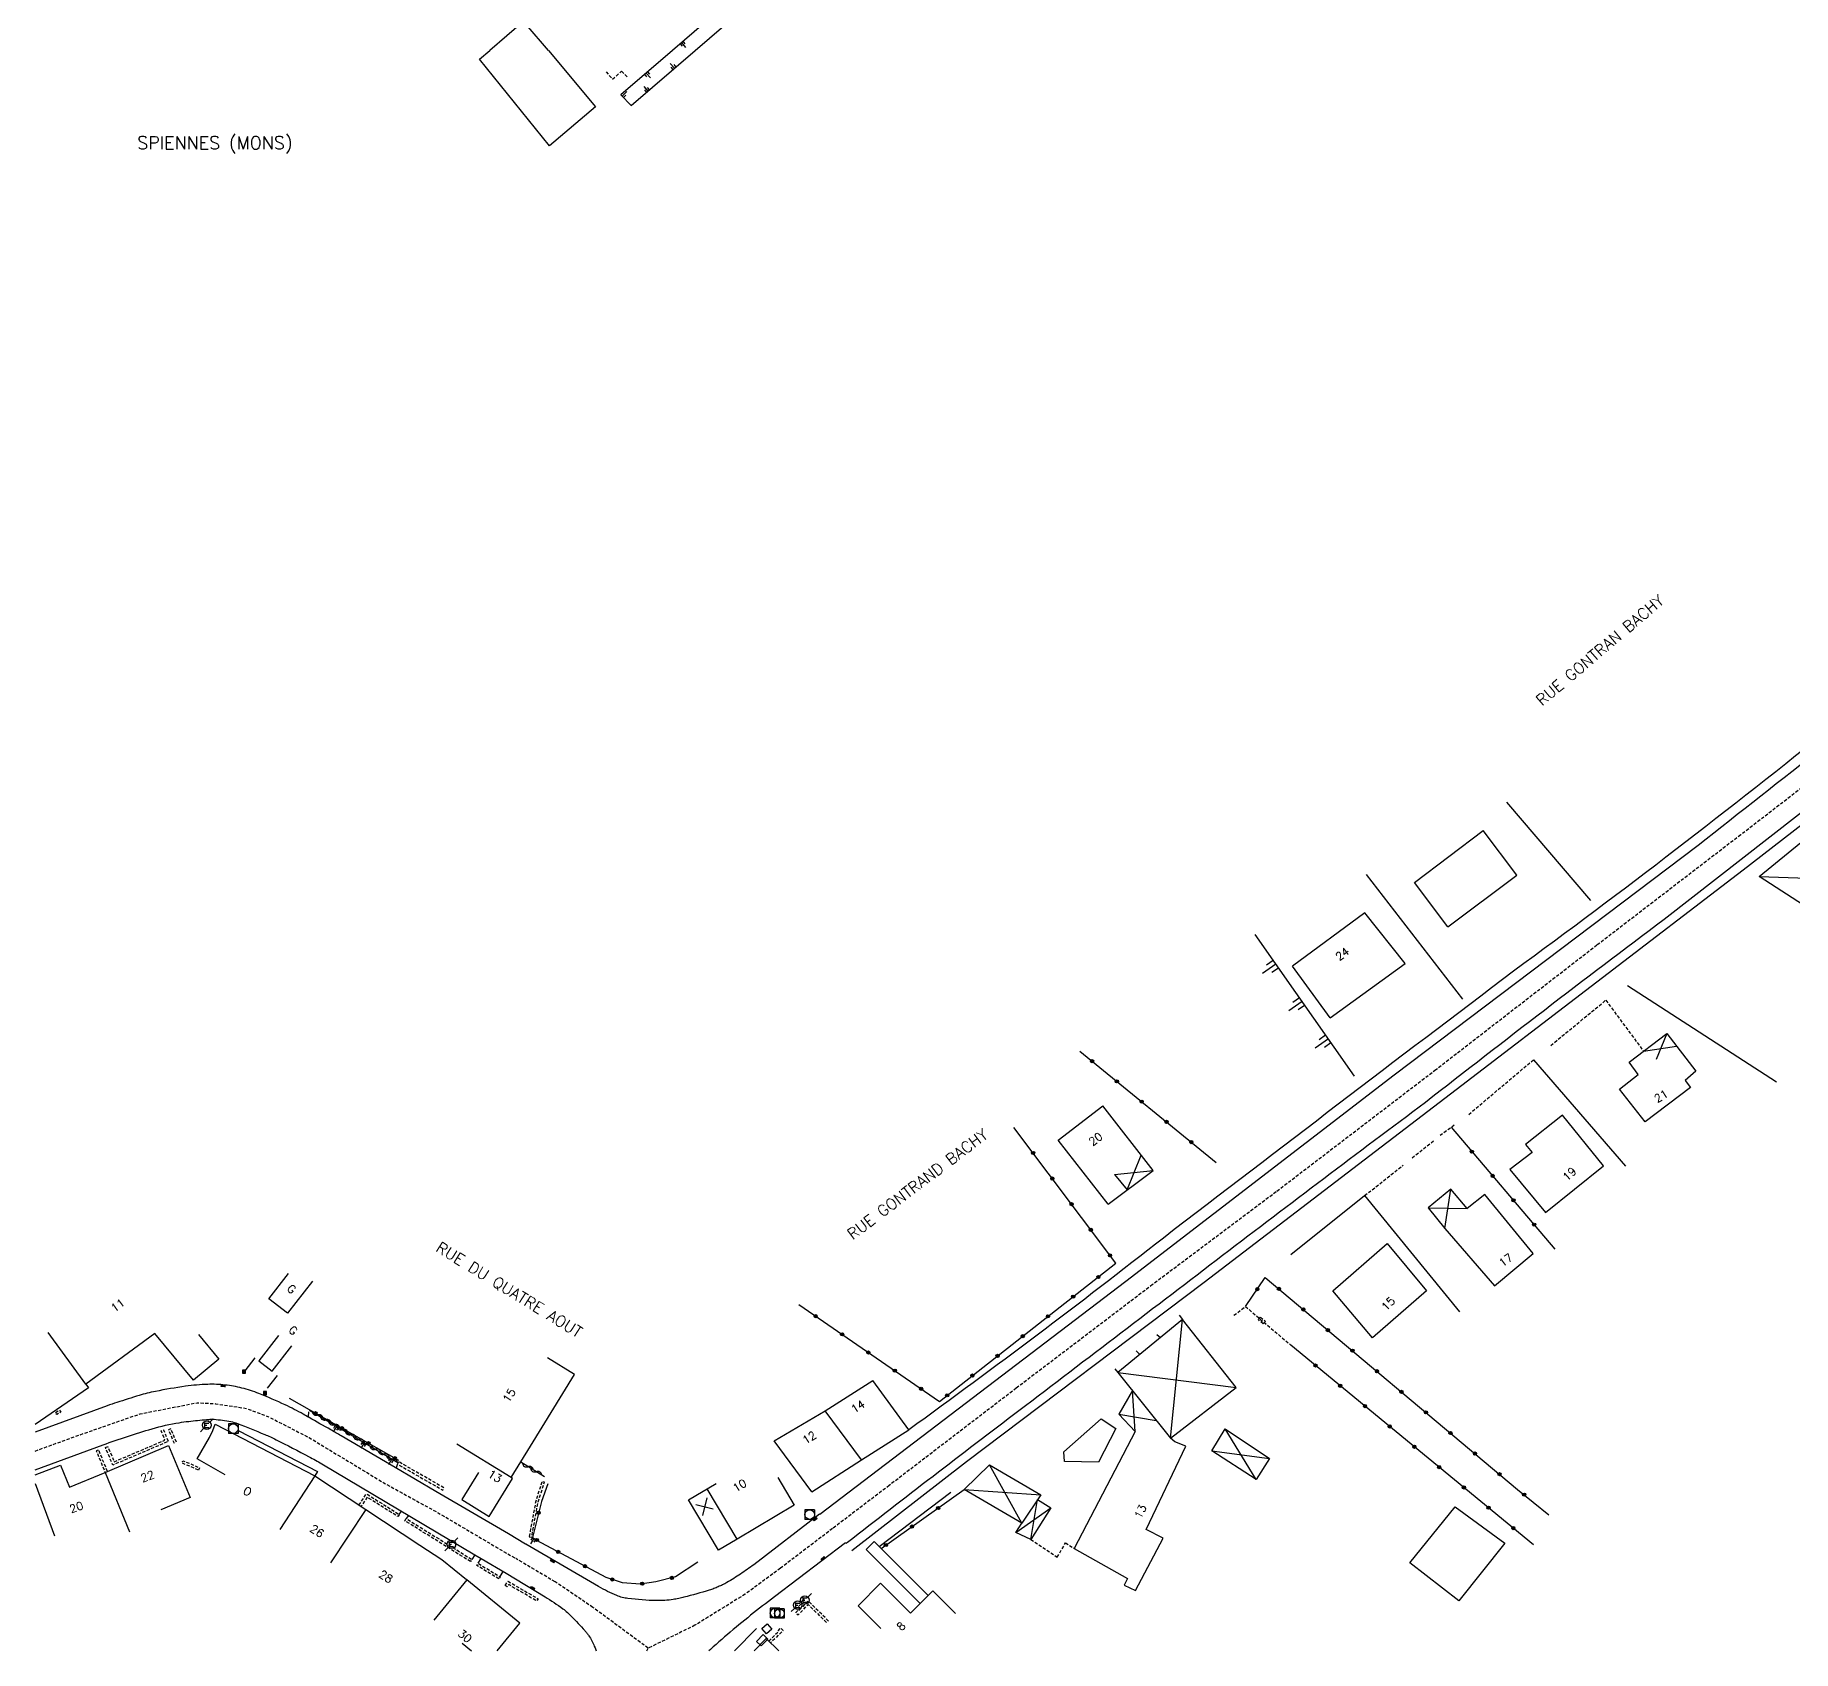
# Model space of a CAD drawing. Header units: millimetres. Extents: x 123000 to 124000, y 124000 to 125000.
# Drawn here: x 123000 to 123274.5, y 124000 to 124252.4 of the extents above; entities that cross this region are included whole.
import ezdxf
from ezdxf.enums import TextEntityAlignment as Align

# ---------------------------------------------------------------- set-up
doc = ezdxf.new("R2010")
doc.units = ezdxf.units.MM
doc.linetypes.add('DASHED', pattern=[0.75, 0.5, -0.25])
doc.layers.get('0').update_dxf_attribs({"linetype": 'CONTINUOUS'})
for name, color, linetype in [('w0001', 6, 'DASHED'), ('w0008', 7, 'CONTINUOUS'), ('w0100', 7, 'CONTINUOUS'), ('w0112', 1, 'DASHED'), ('W0211', 2, 'CONTINUOUS'), ('W0310', 3, 'CONTINUOUS'), ('w0322', 7, 'CONTINUOUS'), ('W0330', 7, 'CONTINUOUS'), ('w0400', 7, 'CONTINUOUS'), ('w0420', 7, 'CONTINUOUS'), ('W0471', 7, 'CONTINUOUS'), ('W0980', 7, 'CONTINUOUS'), ('W0984', 7, 'CONTINUOUS'), ('w0989', 7, 'CONTINUOUS'), ('w0991', 7, 'CONTINUOUS'), ('W1102', 7, 'CONTINUOUS'), ('W1471', 7, 'CONTINUOUS')]:
    doc.layers.add(name, color=color, linetype=linetype)
doc.styles.get("Standard").update_dxf_attribs({"font": 'romans.shx', "width": 0.85})

# ---------------------------------------------------------------- blocks, each defined once
blk = doc.blocks.new('T400')
for p, q in [((-0.15, 0.3), (0.15, 0.3)), ((-0.15, -0.25), (-0.15, 0.3)), ((-0.15, 0.15), (0.15, 0.15)), ((-0.15, 0), (0.15, 0)), ((0.15, 0.3), (0.15, -0.25)), ((-0.15, -0.15), (0.15, -0.15)), ((-0.15, -0.25), (-0.15, -0.3)), ((-0.15, -0.3), (0.15, -0.3)), ((0.15, -0.3), (0.15, -0.25))]:
    blk.add_line(p, q)
blk = doc.blocks.new('T420')
for p, q in [((0.75, 0.75), (-0.75, 0.75)), ((-0.75, 0.75), (-0.75, -0.75)), ((0.75, 0.75), (0.75, -0.75)), ((0.75, -0.75), (-0.75, -0.75))]:
    blk.add_line(p, q)
blk.add_ellipse((0, 0), major_axis=(-0.53, 0.53), ratio=1, start_param=3.926991, end_param=10.210176)
blk = doc.blocks.new('T471')
for p, q in [((-0.333334, 0.333334), (-0.333334, -0.333334)), ((-0.333334, 0.333334), (0.333334, 0.333334)), ((-0.333334, 0), (0, 0)), ((0.500001, 0.500001), (1.000002, 1.000002)), ((-0.500001, -0.500001), (-1.000002, -1.000002)), ((-0.333334, -0.333334), (0.333334, -0.333334))]:
    blk.add_line(p, q)
blk.add_ellipse((0, 0), major_axis=(0.471405, 0.471405), ratio=1, start_param=5.4977871438, end_param=11.780972451)
blk = doc.blocks.new('t991o')
at = {"color": 0, "linetype": 'Continuous'}
for p, q in [((-1, 1), (1, -1)), ((-1, -1), (1, 1))]:
    blk.add_line(p, q, dxfattribs=at)
blk = doc.blocks.new('t322o')
at = {"color": 0, "linetype": 'Continuous'}
for radius in [0.25, 0.15]:
    blk.add_circle((0, 0), radius, dxfattribs=at)
blk = doc.blocks.new('t330o')
at = {"color": 0, "linetype": 'Continuous'}
for p, q in [((0.25, -0.25), (-0.25, 0.25)), ((-0.25, -0.25), (0.25, 0.25)), ((-0.25, 0.25), (-0.25, -0.25)), ((0.25, 0.25), (-0.25, 0.25)), ((0.25, -0.25), (0.25, 0.25)), ((-0.25, -0.25), (0.25, -0.25)), ((-0.25, -0.25), (-0.25, -0.25))]:
    blk.add_line(p, q, dxfattribs=at)
blk = doc.blocks.new('t211o')
at = {"color": 0, "linetype": 'Continuous'}
for p, q in [((-0.29, 0.5), (-0.29, 0)), ((0, 1), (0, 0)), ((0.29, 0.5), (0.29, 0))]:
    blk.add_line(p, q, dxfattribs=at)
blk = doc.blocks.new('t310o')
at = {"color": 0, "linetype": 'Continuous'}
for centre, start, end in [((-0.5, 0.38), 216.8699, 323.1304), ((0.5, -0.37), 36.8699, 143.1303)]:
    blk.add_arc(centre, 0.625, start, end, dxfattribs=at)
blk = doc.blocks.new('T1471')
at = {"color": 0, "linetype": 'Continuous', "flags": 128}
blk.add_lwpolyline([(-0.75, -0.5), (-0.75, 0.5), (0.75, 0.5), (0.75, -0.5), (-0.75, -0.5)], dxfattribs=at)

msp = doc.modelspace()

# ---------------------------------------------------------------- linework, layer by layer
at = {"layer": 'w0001'}
for points in [[(123412.87, 124250), (123401.9, 124239.97), (123379.82, 124220.49), (123354.83, 124198.85), (123334.58, 124181.55), (123310.28, 124161.77), (123287.23, 124143.54), (123266.39, 124127.47), (123243.92, 124110.22), (123218.77, 124090.76), (123193.84, 124071.7), (123174.54, 124057.22), (123153.23, 124041.02), (123133.4, 124025.84), (123124.54, 124019.1)], [(123124.54, 124019.1), (123116.4, 124012.9), (123110.89, 124008.84), (123103.05, 124003.99), (123095.74, 124000.42), (123087.12, 124006.78), (123081.2, 124010.78), (123075.09, 124014.41)]]:
    msp.add_lwpolyline(points, dxfattribs=at)
at = {"layer": 'w0001', "flags": 128}
for points in [[(123000, 124031.21), (123005.41, 124033.2), (123016.38, 124037.02), (123025.3, 124038.76), (123028.16, 124038.61), (123033.01, 124037.87), (123036.43, 124036.57), (123042.81, 124033.31), (123054.48, 124026.23), (123062.94, 124021.57), (123063.96, 124020.97), (123072.2, 124016.1), (123075.09, 124014.41)], [(123095.52, 124000), (123095.74, 124000.42)]]:
    msp.add_lwpolyline(points, dxfattribs=at)
at = {"layer": 'w0008'}
for points in [[(123408.38, 124250), (123393.45, 124236.3), (123359.14, 124206.23), (123337.41, 124187.79, -0.010982), (123298.84, 124156.44, 0.002112), (123259.76, 124125.82), (123212.25, 124089.94), (123170.36, 124057.72), (123122.54, 124021.32)], [(123126.62, 124016.79, -0.000271), (123126.87, 124016.97, -0.003063), (123153.66, 124037.56, 0.000813), (123185.46, 124061.8, -0.002969), (123217.16, 124085.72, -0.005222), (123254.42, 124114.3), (123287.46, 124140), (123307.61, 124155.71), (123333.27, 124176.35, 0.003618), (123365.65, 124204.06, 0.006053), (123397.24, 124231.75, 0.004987), (123417.16, 124250)], [(123405.97, 124250, -0.009617), (123372.85, 124220.29, -0.002153), (123332.96, 124186.18, -0.010201), (123281.15, 124144.74, -0.011768), (123230.91, 124106.18, 0.001528), (123176.21, 124064.49, -0.010121), (123136.47, 124034.55)]]:
    msp.add_lwpolyline(points, format="xyb", dxfattribs=at)
for points in [[(123419.84, 124250), (123399.91, 124232.06), (123370.93, 124206.47), (123342.56, 124182.05), (123305.05, 124151.57), (123266.79, 124121.94), (123221.06, 124086.98), (123182.58, 124057.56), (123145.49, 124029.53), (123127.56, 124015.64)], [(123126.56, 124016.86), (123115.46, 124008.43), (123114.99, 124008.08), (123114.52, 124007.72), (123114.05, 124007.37), (123113.59, 124007.01), (123113.13, 124006.65), (123112.67, 124006.28), (123112.2, 124005.92), (123111.75, 124005.55), (123111.29, 124005.18), (123110.83, 124004.81), (123110.38, 124004.44), (123109.92, 124004.07), (123109.47, 124003.69), (123109.02, 124003.31), (123108.57, 124002.94), (123108.13, 124002.55), (123107.68, 124002.17), (123107.24, 124001.79), (123106.8, 124001.4), (123106.35, 124001.01), (123105.91, 124000.62), (123105.48, 124000.23), (123105.22, 124000)], [(123139.5, 124008.67), (123131.04, 124017.1), (123129.8, 124015.82), (123138.24, 124007.4)]]:
    msp.add_lwpolyline(points, dxfattribs=at)
at = {"layer": 'w0008', "flags": 128}
for points in [[(123076.61, 124016.67), (123073.92, 124018.26), (123062.6, 124024.91), (123056.21, 124028.66), (123047.78, 124033.59, 0.002688), (123046.18, 124034.52, 0.000794), (123042.78, 124036.45, 0.000213), (123041.87, 124036.97, 0.019718), (123039.06, 124038.42, 0.01395), (123034.96, 124040.19, 0.033254), (123032.29, 124041.06, 0.035196), (123029.67, 124041.53, 0.034647), (123026.96, 124041.63, 0.027051), (123023.49, 124041.33, 0.013836), (123018.78, 124040.53, 0.025363), (123016.25, 124039.9, 0.004267), (123012.78, 124038.8, 0.009645), (123011.25, 124038.28), (123000, 124034.14)], [(123000, 124028.29), (123010.62, 124032.18, -0.016908), (123018.25, 124034.69, -0.031247), (123022.5, 124035.64, -0.011038), (123023.98, 124035.85, -0.00587), (123026.78, 124036.13, -0.011319), (123027.16, 124036.16, -0.003255), (123027.95, 124036.19, -0.019819), (123030.57, 124035.81, -0.046849), (123031.61, 124035.52, -0.007241), (123035.85, 124033.81, -0.016977), (123037.62, 124032.99, -0.004881), (123042.78, 124030.33, -0.012488), (123044.76, 124029.22), (123068.67, 124015.01), (123069.67, 124014.42), (123073.56, 124012.14)]]:
    msp.add_lwpolyline(points, format="xyb", dxfattribs=at)
for points in [[(123031.65, 124034), (123031.8, 124034.35), (123044.11, 124028.03), (123043.7, 124027.32)], [(123056.88, 124021.31), (123057.24, 124021.84)], [(123058.33, 124021.15), (123057.97, 124020.66)], [(123122.52, 124021.34), (123112.23, 124013.46), (123111.98, 124013.27), (123111.73, 124013.08), (123111.47, 124012.9), (123111.22, 124012.71), (123110.96, 124012.53), (123110.7, 124012.35), (123110.44, 124012.17), (123110.18, 124012), (123109.92, 124011.83), (123109.65, 124011.65), (123109.38, 124011.49), (123109.12, 124011.32), (123108.85, 124011.15), (123108.58, 124010.99), (123108.31, 124010.83), (123108.04, 124010.67), (123107.87, 124010.58), (123107.71, 124010.49), (123107.54, 124010.4), (123107.37, 124010.32), (123107.2, 124010.23), (123107.03, 124010.15), (123106.86, 124010.08), (123106.69, 124010), (123106.52, 124009.93), (123106.34, 124009.85), (123106.17, 124009.79), (123105.99, 124009.72), (123105.82, 124009.66), (123105.64, 124009.59), (123105.46, 124009.54), (123105.28, 124009.48), (123104.79, 124009.33), (123104.3, 124009.18), (123103.81, 124009.04), (123103.32, 124008.9), (123102.83, 124008.76), (123102.33, 124008.63), (123101.84, 124008.5), (123101.34, 124008.37), (123101.14, 124008.31), (123100.93, 124008.26), (123100.72, 124008.22), (123100.51, 124008.17), (123100.3, 124008.13), (123100.09, 124008.09), (123099.88, 124008.06), (123099.66, 124008.02), (123099.34, 124007.98), (123099.01, 124007.94), (123098.68, 124007.91), (123098.35, 124007.88), (123098.02, 124007.86), (123097.69, 124007.85), (123097.36, 124007.85), (123097.04, 124007.85), (123096.48, 124007.87), (123095.92, 124007.89), (123095.36, 124007.92), (123094.8, 124007.96), (123094.25, 124008.01), (123093.69, 124008.06), (123093.13, 124008.12), (123092.58, 124008.18), (123092.36, 124008.21), (123092.14, 124008.25), (123091.93, 124008.3), (123091.71, 124008.35), (123091.5, 124008.41), (123091.29, 124008.47), (123091.08, 124008.55), (123090.87, 124008.63), (123090.5, 124008.78), (123090.14, 124008.94), (123089.77, 124009.1), (123089.41, 124009.28), (123089.06, 124009.46), (123088.7, 124009.64), (123088.35, 124009.83), (123088.01, 124010.03), (123076.62, 124016.68)], [(123068.67, 124015.01), (123068.21, 124014.28)], [(123069.19, 124013.68), (123069.67, 124014.42)], [(123073.06, 124012.42), (123072.56, 124011.61)], [(123073.56, 124012.14), (123079.64, 124008.44), (123079.99, 124008.22), (123080.35, 124008), (123080.7, 124007.77), (123081.05, 124007.54), (123081.39, 124007.31), (123081.74, 124007.07), (123082.08, 124006.82), (123082.41, 124006.58), (123082.6, 124006.44), (123082.78, 124006.3), (123082.95, 124006.15), (123083.12, 124006.01), (123083.29, 124005.86), (123083.46, 124005.7), (123083.62, 124005.54), (123083.78, 124005.38), (123084.05, 124005.11), (123084.31, 124004.84), (123084.57, 124004.56), (123084.83, 124004.29), (123085.08, 124004.01), (123085.34, 124003.73), (123085.59, 124003.45), (123085.85, 124003.17), (123085.93, 124003.07), (123086.01, 124002.97), (123086.09, 124002.87), (123086.17, 124002.77), (123086.25, 124002.67), (123086.33, 124002.57), (123086.4, 124002.47), (123086.48, 124002.36), (123086.6, 124002.17), (123086.72, 124001.97), (123086.84, 124001.78), (123086.95, 124001.58), (123087.05, 124001.37), (123087.15, 124001.17), (123087.25, 124000.96), (123087.33, 124000.75), (123087.45, 124000.45), (123087.55, 124000.16), (123087.61, 124000)], [(123109.24, 124000), (123112.67, 124003.47)]]:
    msp.add_lwpolyline(points, dxfattribs=at)
at = {"layer": 'w0100'}
for p, q in [((123221.12, 124072.12), (123217.58, 124069.2)), ((123220.2, 124066), (123221.12, 124072.12)), ((123223.66, 124069.12), (123221.12, 124072.12)), ((123226.41, 124071.28), (123223.66, 124069.12)), ((123233.99, 124062.05), (123226.41, 124071.28)), ((123217.58, 124069.2), (123223.66, 124069.12)), ((123227.95, 124057.01), (123233.99, 124062.05))]:
    msp.add_line(p, q, dxfattribs=at)
for points in [[(123080.2, 124250), (123076.67, 124254.07), (123096.4, 124272.83)], [(123076.67, 124254.07), (123076.33, 124254.6), (123071.02, 124250)], [(123080.2, 124250), (123087.53, 124241.19), (123080.35, 124235.13), (123069.4, 124248.64), (123071.02, 124250)], [(123269.29, 124120.98), (123284.81, 124133.69), (123290.74, 124126.83), (123277.09, 124115.9), (123269.29, 124120.98), (123282.81, 124120.48), (123276.99, 124127.29), (123277.09, 124115.9)], [(123215.43, 124120.02), (123226.18, 124128.16)], [(123231.43, 124121.19), (123226.18, 124128.16)], [(123220.66, 124113.08), (123231.43, 124121.19)], [(123220.66, 124113.08), (123215.43, 124120.02)], [(123207.68, 124115.27), (123196.38, 124106.95)], [(123213.96, 124107.39), (123207.68, 124115.27)], [(123202.28, 124098.87), (123196.38, 124106.95)], [(123202.28, 124098.87), (123213.96, 124107.39)], [(123247.44, 124087.74), (123250.35, 124090.04), (123248.99, 124091.97), (123254.85, 124096.42), (123259.38, 124090.53), (123257.72, 124089.1), (123258.55, 124088), (123251.44, 124082.66), (123247.44, 124087.74)], [(123254.85, 124096.42), (123253.19, 124092.38)], [(123251.22, 124093.66), (123256.36, 124094.46)], [(123159.77, 124079.79), (123166.77, 124085.15)], [(123174.61, 124075.06), (123166.77, 124085.15)], [(123235.91, 124068.47), (123244.95, 124075.75), (123238.54, 124083.69), (123232.79, 124079.08), (123233.8, 124077.85), (123230.33, 124075.18), (123235.91, 124068.47)], [(123167.57, 124069.78), (123159.77, 124079.79)], [(123168.58, 124074.39), (123170.55, 124072.01), (123172.75, 124077.45)], [(123167.57, 124069.78), (123174.61, 124075.06)], [(123168.58, 124074.39), (123174.61, 124075.06)], [(123217.58, 124069.2), (123220.2, 124066), (123227.95, 124057.01)], [(123202.66, 124056.22), (123211.16, 124063.62), (123217.31, 124056.26), (123208.89, 124048.9), (123202.66, 124056.22)], [(123177.31, 124033.24), (123187.59, 124041.14), (123179.19, 124051.75), (123169.12, 124043.5), (123177.31, 124033.24), (123179.19, 124051.75)], [(123178.66, 124052.43), (123179.19, 124051.75)], [(123175.21, 124049.4), (123175.74, 124048.93)], [(123171.97, 124046.86), (123172.53, 124046.3)], [(123168.62, 124044.04), (123169.12, 124043.5)], [(123169.12, 124043.5), (123187.59, 124041.14)], [(123115.42, 124032.79), (123123.41, 124037.52), (123130.85, 124042.25)], [(123136.47, 124034.55), (123130.85, 124042.25)], [(123171.4, 124040.65), (123169.26, 124036.98), (123171.83, 124034.28), (123162.3, 124016), (123170.63, 124011.28), (123170.08, 124010.24), (123171.88, 124009.41), (123176.19, 124017.59), (123173.51, 124018.97), (123179.7, 124031.98), (123178, 124032.67), (123177.31, 124033.24)], [(123171.83, 124034.28), (123171.4, 124040.65)], [(123129.07, 124029.82), (123123.41, 124037.52)], [(123169.26, 124036.98), (123175.11, 124035.99)], [(123121.3, 124024.85), (123115.42, 124032.79)], [(123129.07, 124029.82), (123136.47, 124034.55)], [(123183.77, 124031.23), (123185.85, 124034.69), (123192.79, 124030.05), (123190.71, 124026.79), (123183.77, 124031.23), (123192.79, 124030.05)], [(123190.71, 124026.79), (123185.85, 124034.69)], [(123121.3, 124024.85), (123129.07, 124029.82)], [(123116.01, 124027.07), (123118.57, 124022.78), (123109.64, 124017.43), (123106.73, 124015.73), (123102.07, 124023.58), (123106.37, 124026.13)], [(123145.12, 124025.2), (123149.04, 124029.04), (123157.05, 124024.36), (123154.09, 124019.96), (123145.12, 124025.2), (123157.05, 124024.36)], [(123154.09, 124019.96), (123149.04, 124029.04)], [(123156.55, 124023.62), (123158.65, 124022.36), (123155.49, 124017.4), (123153.16, 124018.5), (123154.09, 124019.96)], [(123153.16, 124018.5), (123158.65, 124022.36)], [(123155.49, 124017.4), (123156.55, 124023.62)], [(123214.72, 124013.74), (123221.79, 124022.5), (123229.53, 124016.82), (123222.36, 124007.83), (123214.72, 124013.74)], [(123072.16, 124000), (123075.69, 124004.33), (123067.43, 124011.11)], [(123132.06, 124003.5), (123128.52, 124007.03), (123132.05, 124010.56), (123136.73, 124005.89), (123140.21, 124009.39), (123143.75, 124005.85)], [(123066.69, 124001.21), (123068.17, 124000)]]:
    msp.add_lwpolyline(points, dxfattribs=at)
at = {"layer": 'w0100', "flags": 128}
for points in [[(123043.33, 124057.75), (123039.39, 124052.73), (123036.48, 124055), (123039.55, 124058.95)], [(123025.49, 124049.43), (123028.69, 124045.59), (123024.74, 124042.3), (123018.69, 124049.55), (123007.94, 124041.66), (123008.35, 124041.07), (123000, 124035.36)], [(123037.99, 124049.25), (123034.92, 124045.31), (123037, 124043.69), (123040.07, 124047.64)], [(123069.27, 124027.88), (123066.64, 124023.63), (123070.9, 124021), (123074.57, 124026.94), (123074.37, 124027.06), (123077.38, 124031.96), (123084.26, 124043.18), (123080, 124045.8)], [(123029.68, 124027.51), (123025.33, 124029.99), (123027.24, 124033.33), (123027.76, 124034.43), (123028.09, 124035.42), (123043.7, 124027.32), (123051.63, 124022.08), (123060.06, 124016.52), (123063.51, 124014.26), (123067.36, 124011.13), (123067.4, 124011.1)], [(123000, 124027.5), (123003.96, 124029.01), (123005.36, 124025.59), (123010.94, 124027.86), (123020.83, 124032.06), (123024.22, 124023.94), (123019.61, 124022.01)], [(123112.32, 124000), (123114.2, 124001.91), (123116.14, 124000)]]:
    msp.add_lwpolyline(points, dxfattribs=at)
msp.add_lwpolyline([(123114.21, 124002.66), (123113.48, 124003.49), (123114.33, 124004.23), (123115.05, 124003.4)], close=True, dxfattribs=at)
at = {"layer": 'w0112'}
for p, q in [((123191.06, 124051.74), (123191.38, 124052.12)), ((123191.82, 124051.09), (123191.06, 124051.74)), ((123191.38, 124052.12), (123192.14, 124051.47)), ((123192.14, 124051.47), (123191.82, 124051.09))]:
    msp.add_line(p, q, dxfattribs=at)
for points in [[(123089.2, 124246.69), (123090.18, 124245.51), (123091.57, 124246.76), (123092.48, 124245.85)], [(123236.73, 124094.58), (123245.31, 124101.64), (123251.22, 124093.66)], [(123223.92, 124083.8), (123234.03, 124092.35)], [(123219.43, 124080.54), (123221.69, 124082.18)], [(123215.06, 124077.04), (123218.57, 124079.77)], [(123207.65, 124071.11), (123213.65, 124075.87)], [(123187.23, 124052.42), (123189.05, 124053.79), (123196.11, 124047.75)], [(123155.49, 124017.4), (123159.65, 124014.64), (123160.93, 124016.88), (123162.3, 124016)]]:
    msp.add_lwpolyline(points, dxfattribs=at)
at = {"layer": 'w0112', "flags": 128}
for points in [[(123003.19, 124037.24), (123003.78, 124037.62), (123004, 124037.28), (123003.4, 124036.91)], [(123010.97, 124031.77), (123011.34, 124031.93), (123012.35, 124029.54), (123020.27, 124032.92), (123019.69, 124034.39), (123019.91, 124034.48), (123020.06, 124034.54), (123020.79, 124032.7), (123012.14, 124029.02)], [(123025.52, 124028.23), (123024.29, 124028.8), (123022.94, 124029.32), (123023.08, 124029.69), (123024.44, 124029.17), (123025.69, 124028.59)], [(123056.77, 124029.53), (123056.57, 124029.19), (123063.66, 124025.12), (123063.86, 124025.46)], [(123077.15, 124017.82), (123077.54, 124017.74), (123078.56, 124023.27), (123079.55, 124026.34), (123079.17, 124026.47), (123078.18, 124023.36)], [(123068, 124013.94), (123057.75, 124020.32), (123057.97, 124020.66), (123068.21, 124014.28)], [(123072.42, 124011.23), (123068.98, 124013.34), (123069.19, 124013.68), (123072.63, 124011.57)], [(123073.39, 124010.23), (123073.87, 124010.86), (123078.54, 124008.14), (123078.33, 124007.8), (123073.97, 124010.34), (123073.7, 124009.99)]]:
    msp.add_lwpolyline(points, close=True, dxfattribs=at)
for points in [[(123022.08, 124032.59), (123021.18, 124034.7), (123020.81, 124034.54), (123021.71, 124032.43)], [(123011.3, 124028.01), (123009.92, 124031.39), (123009.55, 124031.24), (123010.93, 124027.86)], [(123050.57, 124022.77), (123051.74, 124024.54), (123056.88, 124021.31), (123056.67, 124020.97), (123051.86, 124023.99), (123050.91, 124022.55)], [(123123.92, 124004.66), (123120.74, 124007.78), (123119.44, 124006.47), (123119.27, 124006.3), (123119.19, 124006.38), (123118.79, 124005.98), (123119.15, 124005.61), (123119.73, 124006.19), (123120.75, 124007.22), (123123.64, 124004.38)], [(123114.59, 124001.53), (123116.14, 124003.07), (123116.06, 124003.15), (123116.45, 124003.57), (123116.84, 124003.2), (123114.87, 124001.24)]]:
    msp.add_lwpolyline(points, dxfattribs=at)
at = {"layer": 'W0211'}
for p, q in [((123101.1, 124250.68), (123100.77, 124251.06)), ((123101.65, 124250.49), (123100.99, 124251.25)), ((123101.54, 124251.06), (123101.21, 124251.44)), ((123095.99, 124246.28), (123095.67, 124246.66)), ((123099.19, 124247.98), (123099.84, 124247.22)), ((123099.3, 124247.41), (123099.62, 124247.03)), ((123099.73, 124247.79), (123100.06, 124247.41)), ((123095.05, 124244.4), (123095.7, 124243.64)), ((123095.15, 124243.83), (123095.48, 124243.45)), ((123095.56, 124245.9), (123095.23, 124246.28)), ((123096.1, 124245.71), (123095.45, 124246.47)), ((123095.59, 124244.21), (123095.92, 124243.83)), ((123091.85, 124243.43), (123091.49, 124243.08)), ((123092.41, 124243.57), (123091.69, 124242.88)), ((123092.25, 124243.01), (123091.89, 124242.67)), ((123191.71, 124105.87), (123193.76, 124107.31)), ((123192.32, 124107.18), (123193.34, 124107.9)), ((123193.15, 124106), (123194.17, 124106.72)), ((123195.82, 124100.04), (123197.87, 124101.48)), ((123196.43, 124101.35), (123197.45, 124102.07)), ((123197.26, 124100.17), (123198.28, 124100.89)), ((123199.93, 124094.2), (123201.98, 124095.64)), ((123200.54, 124095.51), (123201.56, 124096.23)), ((123201.37, 124094.33), (123202.39, 124095.05))]:
    msp.add_line(p, q, dxfattribs=at)
for points in [[(123103.06, 124250), (123126.59, 124270.25), (123125.11, 124272.07), (123099.55, 124250)], [(123099.55, 124250), (123091.5, 124243.07), (123093.11, 124241.4), (123103.06, 124250)], [(123206.09, 124089.8), (123190.54, 124111.88)], [(123131.84, 124016.31), (123143.03, 124024.78)]]:
    msp.add_lwpolyline(points, dxfattribs=at)
at = {"layer": 'W0211', "flags": 128}
for points in [[(123042.68, 124037.35), (123042.63, 124036.56)], [(123056.57, 124029.19), (123056.39, 124028.58)]]:
    msp.add_lwpolyline(points, dxfattribs=at)
at = {"layer": 'W0310'}
for points in [[(123248.71, 124103.95), (123271.97, 124088.88)], [(123234.03, 124092.35), (123248.38, 124075.71)], [(123196.14, 124061.92), (123207.65, 124071.11), (123222.45, 124052.94)]]:
    msp.add_lwpolyline(points, dxfattribs=at)
at = {"layer": 'W0310', "flags": 128}
for points in [[(123042.83, 124037.61), (123056.62, 124029.44)], [(123079.53, 124027.21), (123075.85, 124029.46)]]:
    msp.add_lwpolyline(points, dxfattribs=at)
at = {"layer": 'w0322'}
for points in [[(123163.17, 124093.68), (123184.46, 124076.31)], [(123221.16, 124081.8), (123237.38, 124062.77)], [(123119.28, 124054.08), (123141.24, 124038.97), (123168.79, 124060.55), (123152.87, 124081.78)], [(123189.05, 124053.79), (123192.12, 124058.34), (123231.53, 124025.23), (123236.43, 124021.25)], [(123234.04, 124016.58), (123196.11, 124047.75)], [(123132.14, 124016.01), (123145.12, 124025.2)]]:
    msp.add_lwpolyline(points, dxfattribs=at)
at = {"layer": 'w0322', "flags": 128}
for points in [[(123032.78, 124043.75), (123034.34, 124045.76)], [(123036.29, 124041.03), (123037.85, 124043.03)], [(123039.66, 124039.48), (123056.74, 124029.78)], [(123080.05, 124026.09), (123079.06, 124023.32), (123077.7, 124017.73), (123077.96, 124017.56), (123078.37, 124017.31)], [(123103.48, 124013.87), (123099.99, 124011.54), (123096.93, 124010.76), (123094.47, 124010.44), (123091.74, 124010.64), (123089.17, 124011.46), (123077.55, 124017.67)]]:
    msp.add_lwpolyline(points, dxfattribs=at)
at = {"layer": 'w0322'}
for centre, radius in [((123165.08, 124092.12), 0.25), ((123165.08, 124092.12), 0.15), ((123168.96, 124088.96), 0.25), ((123168.96, 124088.96), 0.15), ((123172.83, 124085.8), 0.25), ((123172.83, 124085.8), 0.15), ((123176.71, 124082.63), 0.25), ((123176.71, 124082.63), 0.15), ((123180.58, 124079.47), 0.25), ((123180.58, 124079.47), 0.15), ((123155.87, 124077.78), 0.25), ((123155.87, 124077.78), 0.15), ((123224.4, 124077.99), 0.25), ((123224.4, 124077.99), 0.15), ((123158.87, 124073.78), 0.25), ((123158.87, 124073.78), 0.15), ((123227.65, 124074.19), 0.25), ((123227.65, 124074.19), 0.15), ((123161.87, 124069.78), 0.25), ((123161.87, 124069.78), 0.15), ((123230.89, 124070.38), 0.25), ((123230.89, 124070.38), 0.15), ((123164.87, 124065.78), 0.25), ((123164.87, 124065.78), 0.15), ((123234.13, 124066.58), 0.25), ((123234.13, 124066.58), 0.15), ((123167.87, 124061.78), 0.25), ((123167.87, 124061.78), 0.15), ((123166.06, 124058.41), 0.25), ((123166.06, 124058.41), 0.15), ((123162.13, 124055.33), 0.25), ((123162.13, 124055.33), 0.15), ((123190.88, 124056.5), 0.25), ((123190.88, 124056.5), 0.15), ((123194.26, 124056.55), 0.25), ((123194.26, 124056.55), 0.15), ((123121.91, 124052.28), 0.25), ((123121.91, 124052.28), 0.15), ((123158.19, 124052.25), 0.25), ((123158.19, 124052.25), 0.15), ((123198.08, 124053.33), 0.25), ((123198.08, 124053.33), 0.15), ((123126.03, 124049.44), 0.25), ((123126.03, 124049.44), 0.15), ((123154.25, 124049.16), 0.25), ((123154.25, 124049.16), 0.15), ((123201.91, 124050.11), 0.25), ((123201.91, 124050.11), 0.15), ((123130.14, 124046.61), 0.25), ((123130.14, 124046.61), 0.15), ((123150.32, 124046.08), 0.25), ((123150.32, 124046.08), 0.15), ((123205.74, 124046.9), 0.25), ((123205.74, 124046.9), 0.15), ((123134.26, 124043.77), 0.25), ((123134.26, 124043.77), 0.15), ((123199.97, 124044.58), 0.25), ((123199.97, 124044.58), 0.15), ((123209.57, 124043.68), 0.25), ((123209.57, 124043.68), 0.15), ((123138.38, 124040.94), 0.25), ((123138.38, 124040.94), 0.15), ((123146.38, 124043), 0.25), ((123146.38, 124043), 0.15), ((123203.84, 124041.41), 0.25), ((123203.84, 124041.41), 0.15), ((123213.4, 124040.46), 0.25), ((123213.4, 124040.46), 0.15), ((123142.44, 124039.91), 0.25), ((123142.44, 124039.91), 0.15), ((123207.7, 124038.23), 0.25), ((123207.7, 124038.23), 0.15), ((123211.56, 124035.06), 0.25), ((123211.56, 124035.06), 0.15), ((123217.23, 124037.25), 0.25), ((123217.23, 124037.25), 0.15), ((123221.05, 124034.03), 0.25), ((123221.05, 124034.03), 0.15), ((123215.42, 124031.88), 0.25), ((123215.42, 124031.88), 0.15), ((123224.88, 124030.82), 0.25), ((123224.88, 124030.82), 0.15), ((123219.29, 124028.71), 0.25), ((123219.29, 124028.71), 0.15), ((123228.71, 124027.6), 0.25), ((123228.71, 124027.6), 0.15), ((123223.15, 124025.53), 0.25), ((123223.15, 124025.53), 0.15), ((123232.55, 124024.4), 0.25), ((123232.55, 124024.4), 0.15), ((123141.03, 124022.31), 0.25), ((123141.03, 124022.31), 0.15), ((123227.01, 124022.36), 0.25), ((123227.01, 124022.36), 0.15), ((123136.95, 124019.42), 0.25), ((123136.95, 124019.42), 0.15), ((123230.87, 124019.18), 0.25), ((123230.87, 124019.18), 0.15), ((123132.87, 124016.53), 0.25), ((123132.87, 124016.53), 0.15)]:
    msp.add_circle(centre, radius, dxfattribs=at)
at = {"layer": 'w0989'}
for points in [[(123229.81, 124132.56), (123242.91, 124117.24)], [(123207.91, 124121.3), (123222.93, 124101.79)], [(123166.52, 124036.24), (123168.78, 124034.73), (123166.07, 124029.48), (123160.78, 124029.6), (123160.66, 124031.11), (123166.52, 124036.24)]]:
    msp.add_lwpolyline(points, dxfattribs=at)
at = {"layer": 'W1102', "flags": 128}
for points in [[(123007.94, 124041.66), (123002.02, 124049.73)], [(123074.37, 124027.06), (123065.85, 124032.29)], [(123010.94, 124027.86), (123014.71, 124018.6)], [(123043.7, 124027.32), (123038.19, 124018.97)], [(123000, 124026.12), (123003.02, 124017.99)], [(123109.64, 124017.43), (123104.96, 124025.3)], [(123051.63, 124022.08), (123046.12, 124013.73)], [(123067.43, 124011.11), (123062.28, 124004.8)], [(123067.36, 124011.13), (123067.32, 124011.07)]]:
    msp.add_lwpolyline(points, dxfattribs=at)

# ---------------------------------------------------------------- block references
at = {"layer": 'W0211'}
for p, rotation in [((123047.13, 124035.06), 149.3607146376915), ((123051.43, 124032.51), 149.3607146376843), ((123055.73, 124029.96), 149.3607146376771), ((123077.96, 124017.56), 148.2363223139361)]:
    msp.add_blockref('t211o', p, dxfattribs=dict(at, rotation=rotation))
at = {"layer": 'W0310'}
for p, rotation in [((123044.12, 124036.84), 329.3607146376525), ((123045.41, 124036.08), 329.3607146376525), ((123046.7, 124035.32), 329.3607146376525), ((123047.99, 124034.55), 329.3607146376525), ((123049.28, 124033.79), 329.3607146376525), ((123050.57, 124033.02), 329.3607146376525), ((123051.86, 124032.26), 329.3607146376525), ((123053.15, 124031.49), 329.3607146376525), ((123054.44, 124030.73), 329.3607146376525), ((123055.73, 124029.96), 329.3607146376525), ((123076.97, 124028.77), 148.4756500567115), ((123078.25, 124027.99), 148.4756500567115)]:
    msp.add_blockref('t310o', p, dxfattribs=dict(at, rotation=rotation))
at = {"layer": 'w0322'}
for p, rotation in [((123043.79, 124037.13), 330.4158105953617), ((123047.92, 124034.79), 330.4158105953617), ((123052.05, 124032.44), 330.4158105953617), ((123056.18, 124030.1), 330.4158105953617), ((123078.63, 124021.57), 256.3361695017322), ((123078.38, 124017.31), 328.2363223149704), ((123081.69, 124015.46), 151.8855350996341), ((123085.88, 124013.22), 151.8855350996341), ((123090.14, 124011.15), 162.2424423069824), ((123094.8, 124010.49), 187.2144833241868), ((123099.45, 124011.4), 194.300783265427)]:
    msp.add_blockref('t322o', p, dxfattribs=dict(at, rotation=rotation))
at = {"layer": 'W0330'}
for p in [(123032.62, 124043.62), (123035.9, 124040.27)]:
    msp.add_blockref('t330o', p, dxfattribs=at)
at = {"layer": 'w0400'}
for p, rotation in [((123029.38, 124041.4), 84.71469264886152), ((123121.8, 124020.6), 127.440572925102), ((123080.83, 124014.05), 59.71381300155917), ((123123.07, 124014.4), 127.177690196786), ((123077.71, 124009.79), 58.6617866941888)]:
    msp.add_blockref('T400', p, dxfattribs=dict(at, rotation=rotation))
at = {"layer": 'w0420'}
for p in [(123030.94, 124034.72), (123120.97, 124021.29), (123115.57, 124005.91), (123116.25, 124005.83)]:
    msp.add_blockref('T420', p, dxfattribs=at)
at = {"layer": 'W0471'}
for p in [(123026.8, 124035.24), (123065.01, 124016.64), (123119.1, 124007.13), (123120.23, 124007.94)]:
    msp.add_blockref('T471', p, dxfattribs=at)
at = {"layer": 'w0991', "rotation": 300.9212411293656}
msp.add_blockref('t991o', (123104.55, 124022.54), dxfattribs=at)
at = {"layer": 'W1471', "rotation": 45.47662372094658}
msp.add_blockref('T1471', (123113.55, 124001.66), dxfattribs=at)

# ---------------------------------------------------------------- texts
at = {"layer": 'W0980'}
msp.add_text('SPIENNES (MONS)', height=2, dxfattribs=at).set_placement((123028.07, 124235.44), align=Align.MIDDLE)
at = {"layer": 'W0984'}
for s, rotation, p in [('10', 30.9212, (123110.03, 124025.82)), ('30', 320.6763, (123067.13, 124002.3)), ('8', 45.0525, (123135.24, 124003.85))]:
    msp.add_text(s, height=1.25, rotation=rotation, dxfattribs=at).set_placement(p, align=Align.MIDDLE)
at = {"layer": 'w0989'}
for s, rotation, p in [('RUE GONTRAN BACHY', 40.2047, (123244.42, 124156.33)), ('RUE GONTRAND BACHY', 37.1777, (123137.83, 124072.91)), ('RUE DU QUATRE AOUT', 328.4757, (123074.01, 124056.35))]:
    msp.add_text(s, height=1.75, rotation=rotation, dxfattribs=at).set_placement(p, align=Align.MIDDLE)
at = {"layer": 'w0991'}
for s, rotation, p in [('24', 36.1151, (123204.17, 124108.88)), ('21', 32.706, (123253.94, 124086.66)), ('20', 36.8391, (123165.63, 124079.96)), ('19', 43.6949, (123239.64, 124074.49)), ('17', 36.4385, (123229.68, 124061.04)), ('11', 36.2623, (123012.9, 124053.98)), ('G', 322.1377, (123040.05, 124056.52)), ('15', 44.9678, (123211.33, 124054.23)), ('G', 322.1377, (123040.3, 124050.06)), ('15', 58.4757, (123074.04, 124039.9)), ('14', 32.5634, (123128.49, 124038.17)), ('12', 32.6155, (123120.91, 124033.32)), ('22', 20.2479, (123017.54, 124027.26)), ('13', 328.2843, (123071.81, 124027.28)), ('O', 332.5624, (123033.16, 124024.9)), ('20', 20.2479, (123006.44, 124022.44)), ('13', 64.4453, (123172.62, 124021.77)), ('26', 326.551, (123044.03, 124018.71)), ('28', 326.7284, (123054.8, 124011.6))]:
    msp.add_text(s, height=1.25, rotation=rotation, dxfattribs=at).set_placement(p, align=Align.MIDDLE)

doc.saveas('drawing.dxf')
